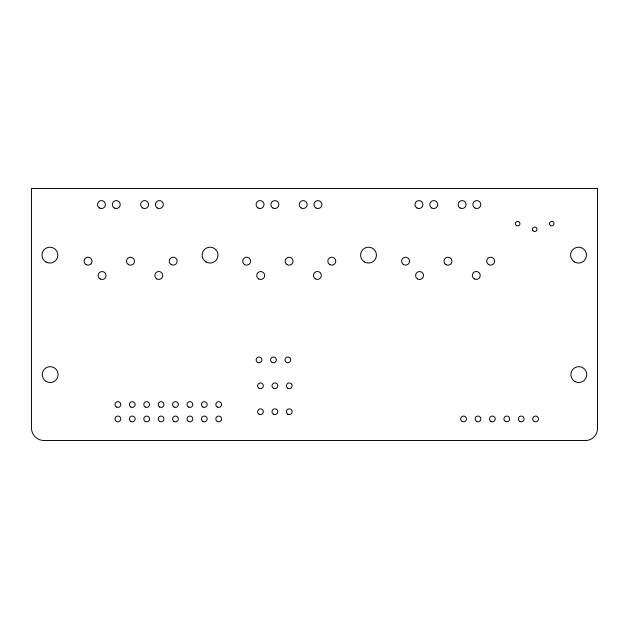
<?xml version="1.0" encoding="UTF-8"?>
<svg xmlns="http://www.w3.org/2000/svg" width="629" height="629" viewBox="0 0 629 629"><rect width="100%" height="100%" fill="white"/><g stroke="black" fill="none" stroke-linecap="round" stroke-linejoin="round"><path stroke-width="0.94" d="M597.542 188.464L31.45 188.464L31.45 427.862A12.682 12.682 0 0 0 44.132 440.536L585.874 440.536A12.187 12.187 0 0 0 597.542 427.862L597.542 188.464M45.917 262.002A7.941 7.941 0 0 0 57.829 255.122A7.941 7.941 0 0 0 45.917 248.251A7.941 7.941 0 0 0 45.917 262.002M206.092 262.002A7.941 7.941 0 0 0 218.004 255.122A7.941 7.941 0 0 0 206.092 248.251A7.941 7.941 0 0 0 206.092 262.002M364.545 262.002A7.941 7.941 0 0 0 376.449 255.122A7.941 7.941 0 0 0 364.545 248.251A7.941 7.941 0 0 0 364.545 262.002M574.56 262.002A7.941 7.941 0 0 0 586.464 255.122A7.941 7.941 0 0 0 574.56 248.251A7.941 7.941 0 0 0 574.56 262.002M46.208 381.473A7.941 7.941 0 0 0 58.112 374.593A7.941 7.941 0 0 0 46.208 367.721A7.941 7.941 0 0 0 46.208 381.473M574.851 381.473A7.941 7.941 0 0 0 586.755 374.593A7.941 7.941 0 0 0 574.851 367.721A7.941 7.941 0 0 0 574.851 381.473M116.436 421.43A2.878 2.878 0 0 0 120.76 418.93A2.878 2.878 0 0 0 116.436 416.437A2.878 2.878 0 0 0 116.436 421.43M116.436 407.026A2.878 2.878 0 0 0 120.76 404.526A2.878 2.878 0 0 0 116.436 402.033A2.878 2.878 0 0 0 116.436 407.026M130.84 421.43A2.878 2.878 0 0 0 135.164 418.93A2.878 2.878 0 0 0 130.84 416.437A2.878 2.878 0 0 0 130.84 421.43M130.84 407.026A2.878 2.878 0 0 0 135.164 404.526A2.878 2.878 0 0 0 130.84 402.033A2.878 2.878 0 0 0 130.84 407.026M145.244 421.43A2.878 2.878 0 0 0 149.568 418.93A2.878 2.878 0 0 0 145.244 416.437A2.878 2.878 0 0 0 145.244 421.43M145.244 407.026A2.878 2.878 0 0 0 149.568 404.526A2.878 2.878 0 0 0 145.244 402.033A2.878 2.878 0 0 0 145.244 407.026M159.648 421.43A2.878 2.878 0 0 0 163.972 418.93A2.878 2.878 0 0 0 159.648 416.437A2.878 2.878 0 0 0 159.648 421.43M159.648 407.026A2.878 2.878 0 0 0 163.972 404.526A2.878 2.878 0 0 0 159.648 402.033A2.878 2.878 0 0 0 159.648 407.026M174.052 421.43A2.878 2.878 0 0 0 178.377 418.93A2.878 2.878 0 0 0 174.052 416.437A2.878 2.878 0 0 0 174.052 421.43M174.052 407.026A2.878 2.878 0 0 0 178.377 404.526A2.878 2.878 0 0 0 174.052 402.033A2.878 2.878 0 0 0 174.052 407.026M188.456 421.43A2.878 2.878 0 0 0 192.781 418.93A2.878 2.878 0 0 0 188.456 416.437A2.878 2.878 0 0 0 188.456 421.43M188.456 407.026A2.878 2.878 0 0 0 192.781 404.526A2.878 2.878 0 0 0 188.456 402.033A2.878 2.878 0 0 0 188.456 407.026M202.86 421.43A2.878 2.878 0 0 0 207.185 418.93A2.878 2.878 0 0 0 202.86 416.437A2.878 2.878 0 0 0 202.86 421.43M202.86 407.026A2.878 2.878 0 0 0 207.185 404.526A2.878 2.878 0 0 0 202.86 402.033A2.878 2.878 0 0 0 202.86 407.026M217.264 421.43A2.878 2.878 0 0 0 221.589 418.93A2.878 2.878 0 0 0 217.264 416.437A2.878 2.878 0 0 0 217.264 421.43M217.264 407.026A2.878 2.878 0 0 0 221.589 404.526A2.878 2.878 0 0 0 217.264 402.033A2.878 2.878 0 0 0 217.264 407.026M534.163 421.43A2.878 2.878 0 0 0 538.487 418.93A2.878 2.878 0 0 0 534.163 416.437A2.878 2.878 0 0 0 534.163 421.43M519.758 421.43A2.878 2.878 0 0 0 524.083 418.93A2.878 2.878 0 0 0 519.758 416.437A2.878 2.878 0 0 0 519.758 421.43M505.354 421.43A2.878 2.878 0 0 0 509.679 418.93A2.878 2.878 0 0 0 505.354 416.437A2.878 2.878 0 0 0 505.354 421.43M490.95 421.43A2.878 2.878 0 0 0 495.275 418.93A2.878 2.878 0 0 0 490.95 416.437A2.878 2.878 0 0 0 490.95 421.43M476.546 421.43A2.878 2.878 0 0 0 480.87 418.93A2.878 2.878 0 0 0 476.546 416.437A2.878 2.878 0 0 0 476.546 421.43M462.142 421.43A2.878 2.878 0 0 0 466.466 418.93A2.878 2.878 0 0 0 462.142 416.437A2.878 2.878 0 0 0 462.142 421.43M532.763 230.45A2.272 2.272 0 0 0 536.694 230.45A2.272 2.272 0 0 0 534.729 227.045A2.272 2.272 0 0 0 532.763 230.45M516.582 225.607A2.272 2.272 0 0 0 519.986 223.641A2.272 2.272 0 0 0 516.582 221.683A2.272 2.272 0 0 0 516.582 225.607M550.611 225.607A2.272 2.272 0 0 0 554.015 223.641A2.272 2.272 0 0 0 550.611 221.683A2.272 2.272 0 0 0 550.611 225.607M86.094 264.605A3.971 3.971 0 0 0 92.054 261.161A3.971 3.971 0 0 0 86.094 257.725A3.971 3.971 0 0 0 86.094 264.605M128.513 264.66A3.971 3.971 0 0 0 134.472 261.224A3.971 3.971 0 0 0 128.513 257.78A3.971 3.971 0 0 0 128.513 264.66M171.222 264.605A3.971 3.971 0 0 0 177.174 261.161A3.971 3.971 0 0 0 171.222 257.725A3.971 3.971 0 0 0 171.222 264.605M100.105 278.946A3.971 3.971 0 0 0 106.057 275.51A3.971 3.971 0 0 0 100.105 272.074A3.971 3.971 0 0 0 100.105 278.946M156.818 278.891A3.971 3.971 0 0 0 162.769 275.455A3.971 3.971 0 0 0 156.818 272.019A3.971 3.971 0 0 0 156.818 278.891M157.384 207.995A3.971 3.971 0 0 0 163.336 204.559A3.971 3.971 0 0 0 157.384 201.115A3.971 3.971 0 0 0 157.384 207.995M142.634 207.995A3.971 3.971 0 0 0 148.593 204.559A3.971 3.971 0 0 0 142.634 201.115A3.971 3.971 0 0 0 142.634 207.995M114.281 207.995A3.971 3.971 0 0 0 120.233 204.559A3.971 3.971 0 0 0 114.281 201.115A3.971 3.971 0 0 0 114.281 207.995M99.492 207.995A3.971 3.971 0 0 0 105.444 204.559A3.971 3.971 0 0 0 99.492 201.115A3.971 3.971 0 0 0 99.492 207.995M403.574 264.605A3.971 3.971 0 0 0 409.526 261.161A3.971 3.971 0 0 0 403.574 257.725A3.971 3.971 0 0 0 403.574 264.605M445.992 264.66A3.971 3.971 0 0 0 451.944 261.224A3.971 3.971 0 0 0 445.992 257.78A3.971 3.971 0 0 0 445.992 264.66M488.694 264.605A3.971 3.971 0 0 0 494.646 261.161A3.971 3.971 0 0 0 488.694 257.725A3.971 3.971 0 0 0 488.694 264.605M417.577 278.946A3.971 3.971 0 0 0 423.537 275.51A3.971 3.971 0 0 0 417.577 272.074A3.971 3.971 0 0 0 417.577 278.946M474.29 278.891A3.971 3.971 0 0 0 480.241 275.455A3.971 3.971 0 0 0 474.29 272.019A3.971 3.971 0 0 0 474.29 278.891M474.856 207.995A3.971 3.971 0 0 0 480.808 204.559A3.971 3.971 0 0 0 474.856 201.115A3.971 3.971 0 0 0 474.856 207.995M460.114 207.995A3.971 3.971 0 0 0 466.065 204.559A3.971 3.971 0 0 0 460.114 201.115A3.971 3.971 0 0 0 460.114 207.995M431.753 207.995A3.971 3.971 0 0 0 437.713 204.559A3.971 3.971 0 0 0 431.753 201.115A3.971 3.971 0 0 0 431.753 207.995M416.964 207.995A3.971 3.971 0 0 0 422.924 204.559A3.971 3.971 0 0 0 416.964 201.115A3.971 3.971 0 0 0 416.964 207.995M244.689 264.605A3.971 3.971 0 0 0 250.641 261.161A3.971 3.971 0 0 0 244.689 257.725A3.971 3.971 0 0 0 244.689 264.605M287.107 264.66A3.971 3.971 0 0 0 293.059 261.224A3.971 3.971 0 0 0 287.107 257.78A3.971 3.971 0 0 0 287.107 264.66M329.808 264.605A3.971 3.971 0 0 0 335.76 261.161A3.971 3.971 0 0 0 329.808 257.725A3.971 3.971 0 0 0 329.808 264.605M258.692 278.946A3.971 3.971 0 0 0 264.652 275.51A3.971 3.971 0 0 0 258.692 272.074A3.971 3.971 0 0 0 258.692 278.946M315.404 278.891A3.971 3.971 0 0 0 321.356 275.455A3.971 3.971 0 0 0 315.404 272.019A3.971 3.971 0 0 0 315.404 278.891M315.97 207.995A3.971 3.971 0 0 0 321.922 204.559A3.971 3.971 0 0 0 315.97 201.115A3.971 3.971 0 0 0 315.97 207.995M301.228 207.995A3.971 3.971 0 0 0 307.18 204.559A3.971 3.971 0 0 0 301.228 201.115A3.971 3.971 0 0 0 301.228 207.995M272.868 207.995A3.971 3.971 0 0 0 278.828 204.559A3.971 3.971 0 0 0 272.868 201.115A3.971 3.971 0 0 0 272.868 207.995M258.087 207.995A3.971 3.971 0 0 0 264.038 204.559A3.971 3.971 0 0 0 258.087 201.115A3.971 3.971 0 0 0 258.087 207.995M259.038 388.297A2.878 2.878 0 0 0 263.362 385.805A2.878 2.878 0 0 0 259.038 383.305A2.878 2.878 0 0 0 259.038 388.297M273.442 388.297A2.878 2.878 0 0 0 277.766 385.805A2.878 2.878 0 0 0 273.442 383.305A2.878 2.878 0 0 0 273.442 388.297M287.846 388.297A2.878 2.878 0 0 0 292.171 385.805A2.878 2.878 0 0 0 287.846 383.305A2.878 2.878 0 0 0 287.846 388.297M257.599 362.367A2.878 2.878 0 0 0 261.923 359.874A2.878 2.878 0 0 0 257.599 357.382A2.878 2.878 0 0 0 257.599 362.367M272.003 362.367A2.878 2.878 0 0 0 276.328 359.874A2.878 2.878 0 0 0 272.003 357.382A2.878 2.878 0 0 0 272.003 362.367M286.407 362.367A2.878 2.878 0 0 0 290.732 359.874A2.878 2.878 0 0 0 286.407 357.382A2.878 2.878 0 0 0 286.407 362.367M259.038 414.228A2.878 2.878 0 0 0 263.362 411.728A2.878 2.878 0 0 0 259.038 409.235A2.878 2.878 0 0 0 259.038 414.228M273.442 414.228A2.878 2.878 0 0 0 277.766 411.728A2.878 2.878 0 0 0 273.442 409.235A2.878 2.878 0 0 0 273.442 414.228M287.846 414.228A2.878 2.878 0 0 0 292.171 411.728A2.878 2.878 0 0 0 287.846 409.235A2.878 2.878 0 0 0 287.846 414.228"/></g></svg>
